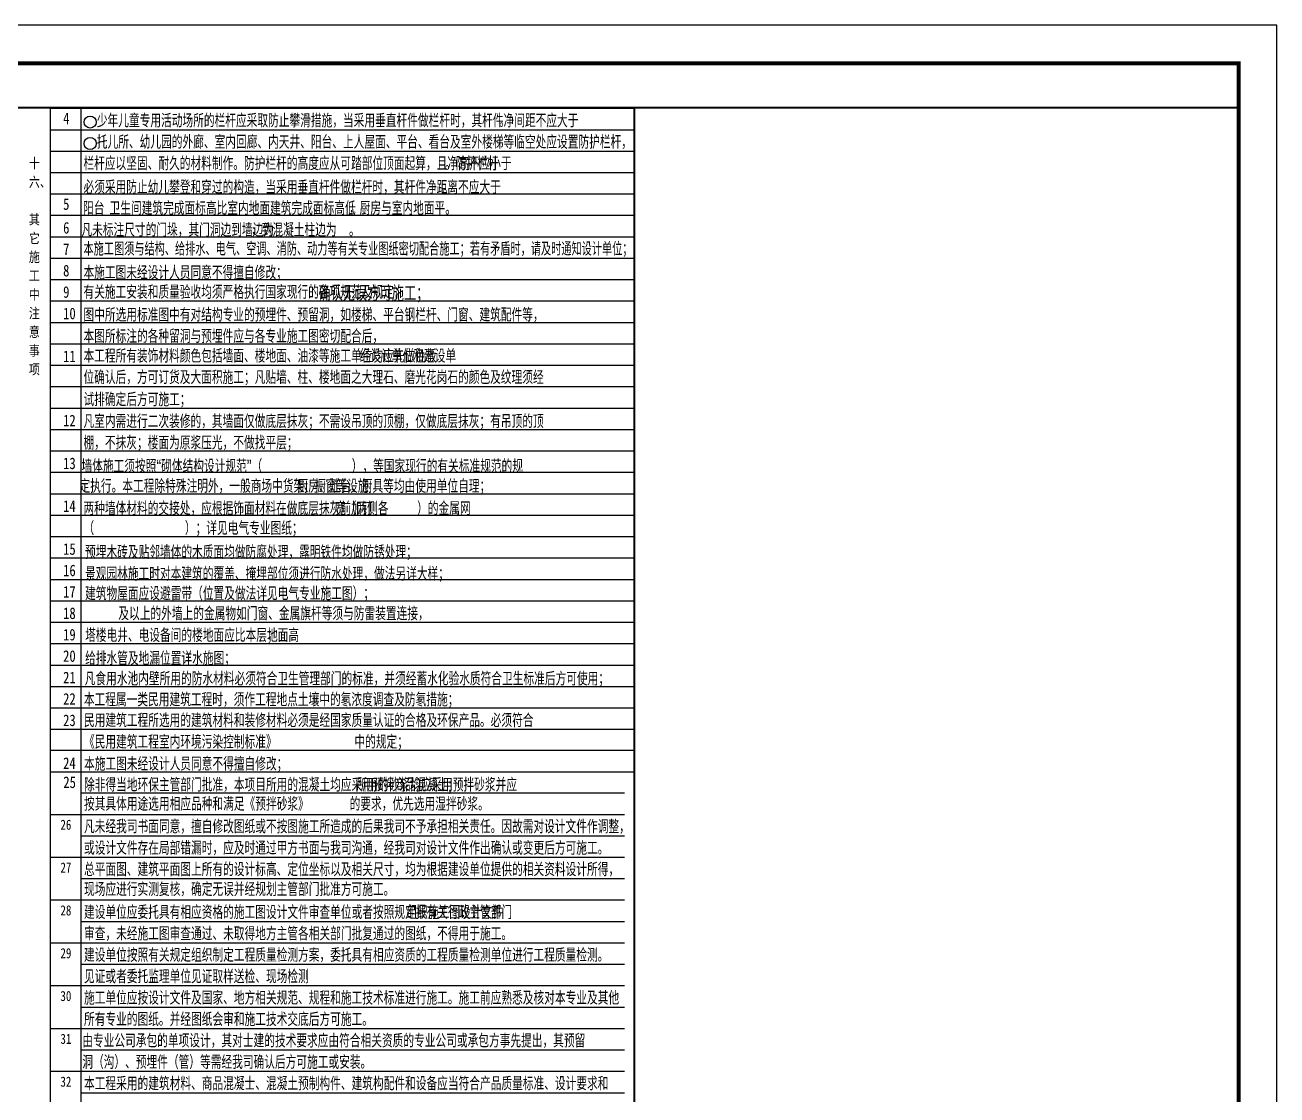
# Model space of a CAD drawing. Extents: x -446699 to 757189, y -606167 to -103070.
# Drawn here: x -395354 to -362599, y -445937 to -417956 of the extents above; entities that cross this region are included whole.
import ezdxf

# ---------------------------------------------------------------- set-up
doc = ezdxf.new("R2010")
doc.units = 0
doc.header["$LTSCALE"] = 1000
doc.header["$MEASUREMENT"] = 0
doc.linetypes.add('CONTINOUS', pattern=[0])
for name, color, linetype in [('PUB_TEXT', 7, 'Continuous'), ('PUB_TITLE', 4, 'Continuous'), ('text', 7, 'Continuous'), ('辅助线', 8, 'CONTINOUS')]:
    doc.layers.add(name, color=color, linetype=linetype)
doc.styles.add('-黑体', font='', dxfattribs={"width": 0.8})
doc.styles.add('_HZTXT', font='txt.shx', dxfattribs={"width": 0.8, "bigfont": 'HZTXT.shx'})
doc.styles.add('HZTXT', font='romane.shx', dxfattribs={"width": 0.7, "bigfont": 'hztxt.shx'})
doc.styles.get('-黑体').set_extended_font_data('SimHei')

msp = doc.modelspace()

# ---------------------------------------------------------------- linework, layer by layer
for points in [[(-446699.4, -477356.4), (-362599.4, -477356.4), (-362599.4, -417956.4), (-446699.4, -417956.4)], [(-363599.4, -418956.4), (-444199.4, -418956.4), (-444199.4, -476356.4), (-363599.4, -476356.4)]]:
    msp.add_lwpolyline(points, close=True)
at = {"layer": 'PUB_TEXT'}
for centre in [(-393650.4, -420493.5), (-393650.4, -421053.5)]:
    msp.add_circle(centre, 157.5, dxfattribs=at)
at = {"layer": 'PUB_TITLE'}
msp.add_lwpolyline([(-446699.4, -477356.4), (-362599.4, -477356.4), (-362599.4, -417956.4), (-446699.4, -417956.4)], close=True, dxfattribs=at)
msp.add_lwpolyline([(-446699.4, -477356.4), (-362599.4, -477356.4), (-362599.4, -417956.4), (-446699.4, -417956.4)], close=True, dxfattribs=at)
at = {"layer": 'PUB_TITLE', "const_width": 100}
msp.add_lwpolyline([(-444199.4, -476356.4), (-363599.4, -476356.4), (-363599.4, -418956.4), (-444199.4, -418956.4)], close=True, dxfattribs=at)
msp.add_lwpolyline([(-444199.4, -476356.4), (-363599.4, -476356.4), (-363599.4, -418956.4), (-444199.4, -418956.4)], close=True, dxfattribs=at)
at = {"layer": '辅助线'}
for p, q in [((-394688.7, -476356.4), (-394688.7, -420132.8)), ((-394688.7, -420132.8), (-379413.7, -420132.8)), ((-394688.7, -420132.8), (-379413.7, -420132.8)), ((-393888.7, -476356.4), (-393888.7, -420116.4)), ((-378613.7, -420116.4), (-363599.4, -420116.4)), ((-394688.7, -420692.8), (-379413.7, -420692.8)), ((-394688.7, -421252.8), (-379413.7, -421252.8)), ((-394688.7, -421812.8), (-379413.7, -421812.8)), ((-394688.7, -422372.8), (-379413.7, -422372.8)), ((-394688.7, -422932.8), (-379413.7, -422932.8)), ((-394688.7, -423492.8), (-379413.7, -423492.8)), ((-394688.7, -424052.8), (-379413.7, -424052.8)), ((-394688.7, -424612.8), (-379413.7, -424612.8)), ((-394688.7, -425172.8), (-379413.7, -425172.8)), ((-394688.7, -425732.8), (-379413.7, -425732.8)), ((-394688.7, -426292.8), (-379413.7, -426292.8)), ((-394688.7, -426852.8), (-379413.7, -426852.8)), ((-394688.7, -427412.8), (-379413.7, -427412.8)), ((-394688.7, -427972.8), (-379413.7, -427972.8)), ((-394688.7, -428532.8), (-379413.7, -428532.8)), ((-394688.7, -429092.8), (-379413.7, -429092.8)), ((-394688.7, -429652.8), (-379413.7, -429652.8)), ((-394688.7, -430212.8), (-379413.7, -430212.8)), ((-394688.7, -430772.8), (-379413.7, -430772.8)), ((-394688.7, -431332.8), (-379413.7, -431332.8)), ((-394688.7, -431892.8), (-379413.7, -431892.8)), ((-394688.7, -432452.8), (-379413.7, -432452.8)), ((-394688.7, -433012.8), (-379413.7, -433012.8)), ((-394688.7, -433572.8), (-379413.7, -433572.8)), ((-394688.7, -434132.8), (-379413.7, -434132.8)), ((-394688.7, -434692.8), (-379413.7, -434692.8)), ((-394688.7, -435252.8), (-379413.7, -435252.8)), ((-394688.7, -435812.8), (-379413.7, -435812.8)), ((-394688.7, -436372.8), (-379413.7, -436372.8)), ((-379413.7, -436932.8), (-394688.7, -436932.8)), ((-379413.7, -437492.8), (-394688.7, -437492.8)), ((-379674.4, -438047.2), (-393888.7, -438047.2)), ((-379674.4, -438607.2), (-394688.7, -438607.2)), ((-379674.4, -439167.2), (-393888.7, -439167.2)), ((-379674.4, -439727.2), (-394688.7, -439727.2)), ((-379674.4, -440287.2), (-393888.7, -440287.2)), ((-379674.4, -440847.2), (-394688.7, -440847.2)), ((-379674.4, -441407.2), (-393888.7, -441407.2)), ((-379674.4, -441967.2), (-394688.7, -441967.2)), ((-379674.4, -442527.2), (-393888.7, -442527.2)), ((-379674.4, -443087.2), (-394688.7, -443087.2)), ((-379674.4, -443647.2), (-393888.7, -443647.2)), ((-379674.4, -444207.2), (-394688.7, -444207.2)), ((-379674.4, -444767.2), (-393888.7, -444767.2)), ((-379674.4, -445327.2), (-394688.7, -445327.2)), ((-379674.4, -445887.2), (-393888.7, -445887.2))]:
    msp.add_line(p, q, dxfattribs=at)
at = {"layer": '辅助线', "const_width": 50}
for points in [[(-363599.4, -420116.4), (-444199.4, -420116.4)], [(-379413.7, -420116.4), (-379413.7, -476356.4)]]:
    msp.add_lwpolyline(points, dxfattribs=at)

# ---------------------------------------------------------------- texts
at = {"layer": 'PUB_TEXT', "style": 'HZTXT'}
for s, width, p in [('少年儿童专用活动场所的栏杆应采取防止攀滑措施，当采用垂直杆件做栏杆时，其杆件净间距不应大于', 0.8, (-393475.4, -420633.5)), ('。', 0.8, (-382944.3, -420633.5)), ('托儿所、幼儿园的外廊、室内回廊、内天井、阳台、上人屋面、平台、看台及室外楼梯等临空处应设置防护栏杆，', 0.8, (-393475.4, -421193.5)), ('栏杆应以坚固、耐久的材料制作。防护栏杆的高度应从可踏部位顶面起算，且净高不应小于', 0.8, (-393825.4, -421753.5)), ('。防护栏杆', 0.8, (-384365.2, -421753.5)), ('必须采用防止幼儿攀登和穿过的构造，当采用垂直杆件做栏杆时，其杆件净距离不应大于', 0.8, (-393825.4, -422374)), ('阳台', 0.8, (-393835.9, -422923.2)), ('卫生间建筑完成面标高比室内地面建筑完成面标高低', 0.8, (-393142.6, -422923.2)), ('，厨房与室内地面平。', 0.8, (-386879.2, -422923.2)), ('。', 0.8, (-384421.1, -422374)), ('凡未标注尺寸的门垛，其门洞边到墙边为', 0.8, (-393879.2, -423492.4)), ('，到混凝土柱边为', 0.8, (-389442.8, -423492.4)), ('。', 0.8, (-386878.1, -423492.4)), ('本施工图须与结构、给排水、电气、空调、消防、动力等有关专业图纸密切配合施工；若有矛盾时，请及时通知设计单位；', 0.76, (-393825.2, -423986.1)), ('本施工图未经设计人员同意不得擅自修改；', 0.8, (-393825.2, -424608.2)), ('有关施工安装和质量验收均须严格执行国家现行的各项规范及规定；', 0.8, (-393825.2, -425118.2)), ('图中所选用标准图中有对结构专业的预埋件、预留洞，如楼梯、平台钢栏杆、门窗、建筑配件等，', 0.8, (-393825.2, -425712.4)), ('本图所标注的各种留洞与预埋件应与各专业施工图密切配合后，', 0.8, (-393825.2, -426272.4)), ('本工程所有装饰材料颜色包括墙面、楼地面、油漆等施工单位均应先做色板', 0.8, (-393825.2, -426787)), ('经设计单位和建设单', 0.8, (-386596.7, -426787)), ('位确认后，方可订货及大面积施工；凡贴墙、柱、楼地面之大理石、磨光花岗石的颜色及纹理须经', 0.8, (-393825.2, -427347)), ('试排确定后方可施工；', 0.8, (-393825.2, -427926.8)), ('凡室内需进行二次装修的，其墙面仅做底层抹灰；不需设吊顶的顶棚，仅做底层抹灰；有吊顶的顶', 0.8, (-393825.2, -428498.3)), ('墙体施工须按照“砌体结构设计规范”（', 0.8, (-393877, -429670.7)), ('），等国家现行的有关标准规范的规', 0.8, (-386806.9, -429670.7)), ('定执行。本工程除特殊注明外，一般商场中货架、橱窗等设施', 0.8, (-393928.8, -430191.9)), ('厨房、灶台、厨具等均由使用单位自理；', 0.8, (-388223.4, -430191.9)), ('两种墙体材料的交接处，应根据饰面材料在做底层抹灰前加钉', 0.8, (-393825.2, -430776.2)), ('宽（两侧各', 0.8, (-387243, -430776.2)), ('）的金属网', 0.8, (-385096.3, -430776.2)), ('（', 0.8, (-393825.2, -431292.2)), ('）；详见电气专业图纸；', 0.8, (-391171.8, -431292.2)), ('预埋木砖及贴邻墙体的木质面均做防腐处理，露明铁件均做防锈处理；', 0.8, (-393783.2, -431919)), ('景观园林施工时对本建筑的覆盖、掩埋部位须进行防水处理，做法另详大样；', 0.8, (-393783.2, -432485)), ('建筑物屋面应设避雷带（位置及做法详见电气专业施工图）；', 0.8, (-393783.2, -433000)), ('塔楼电井、电设备间的楼地面应比本层地面高', 0.8, (-393783.2, -434092.6)), ('；', 0.8, (-389022.7, -434092.6)), ('给排水管及地漏位置详水施图；', 0.8, (-393783.2, -434696.2)), ('凡食用水池内壁所用的防水材料必须符合卫生管理部门的标准，并须经蓄水化验水质符合卫生标准后方可使用；', 0.8, (-393793.9, -435229.1)), ('本工程属一类民用建筑工程时，须作工程地点土壤中的氡浓度调查及防氡措施；', 0.8, (-393815.1, -435775.9)), ('民用建筑工程所选用的建筑材料和装修材料必须是经国家质量认证的合格及环保产品。必须符合', 0.8, (-393811.2, -436319.2)), ('《民用建筑工程室内环境污染控制标准》', 0.8, (-393811.2, -436881.5)), ('中的规定；', 0.8, (-386735.9, -436881.5)), ('本施工图未经设计人员同意不得擅自修改；', 0.8, (-393811.2, -437455)), ('除非得当地环保主管部门批准，本项目所用的混凝土均应采用预拌商品混凝土;', 0.8, (-393811.2, -438003)), ('所用的砂浆均应采用预拌砂浆并应', 0.8, (-386683, -438003)), ('按其具体用途选用相应品种和满足《预拌砂浆》', 0.8, (-393811.2, -438505.6)), ('的要求，优先选用湿拌砂浆。', 0.8, (-386861.8, -438505.6)), ('凡未经我司书面同意，擅自修改图纸或不按图施工所造成的后果我司不予承担相关责任。因故需对设计文件作调整，', 0.8, (-393811.2, -439096.7)), ('或设计文件存在局部错漏时，应及时通过甲方书面与我司沟通，经我司对设计文件作出确认或变更后方可施工。', 0.8, (-393811.2, -439656.7)), ('总平面图、建筑平面图上所有的设计标高、定位坐标以及相关尺寸，均为根据建设单位提供的相关资料设计所得，', 0.8, (-393811.2, -440216.7)), ('现场应进行实测复核，确定无误并经规划主管部门批准方可施工。', 0.8, (-393811.2, -440736.4)), ('建设单位应委托具有相应资格的施工图设计文件审查单位或者按照规定报有关行政主管部门', 0.8, (-393811.2, -441336.7)), ('组织施工图设计文件', 0.8, (-385371.7, -441336.7)), ('审查，未经施工图审查通过、未取得地方主管各相关部门批复通过的图纸，不得用于施工。', 0.8, (-393811.2, -441896.7)), ('建设单位按照有关规定组织制定工程质量检测方案，委托具有相应资质的工程质量检测单位进行工程质量检测。', 0.8, (-393811.2, -442456.7)), ('见证或者委托监理单位见证取样送检、现场检测', 0.8, (-393811.2, -443016.7)), ('施工单位应按设计文件及国家、地方相关规范、规程和施工技术标准进行施工。施工前应熟悉及核对本专业及其他', 0.8, (-393811.2, -443576.7)), ('所有专业的图纸。并经图纸会审和施工技术交底后方可施工。', 0.8, (-393811.2, -444136.7)), ('由专业公司承包的单项设计，其对士建的技术要求应由符合相关资质的专业公司或承包方事先提出，其预留', 0.8, (-393855.8, -444696.7)), ('洞（沟）、预埋件（管）等需经我司确认后方可施工或安装。', 0.8, (-393855.8, -445256.7)), ('本工程采用的建筑材料、商品混凝士、混凝土预制构件、建筑构配件和设备应当符合产品质量标准、设计要求和', 0.8, (-393811.2, -445816.7))]:
    msp.add_text(s, height=350, dxfattribs=dict(at, width=width)).set_placement(p)
at = {"layer": 'text', "width": 0.8}
for s, height, style, p in [('4', 301.7, '-黑体', (-394357.5, -420549.3)), ('十', 262.9, '-黑体', (-395253.1, -421702.2)), ('六、', 262.87, '-黑体', (-395253.1, -422192.2)), ('5', 301.7, '-黑体', (-394357.5, -422789.3)), ('其', 262.9, '-黑体', (-395253.1, -423172.2)), ('6', 301.7, '-黑体', (-394357.5, -423409.7)), ('它', 262.9, '-黑体', (-395253.1, -423662.2)), ('7', 301.7, '-黑体', (-394357.5, -423969.7)), ('施', 262.9, '-黑体', (-395253.1, -424152.2)), ('工', 262.9, '-黑体', (-395253.1, -424642.2)), ('8', 301.7, '-黑体', (-394357.5, -424529.7)), ('中', 262.9, '-黑体', (-395253.1, -425132.2)), ('9', 301.7, '-黑体', (-394357.5, -425089.7)), ('确认无误方可施工；', 400, '_HZTXT', (-387679.8, -425176.5)), ('注', 262.9, '-黑体', (-395253.1, -425622.2)), ('10', 301.69, '-黑体', (-394357.5, -425649.7)), ('意', 262.9, '-黑体', (-395253.1, -426112.2)), ('事', 262.9, '-黑体', (-395253.1, -426602.2)), ('11', 301.69, '-黑体', (-394357.5, -426769.7)), ('项', 262.9, '-黑体', (-395253.1, -427092.2)), ('12', 301.69, '-黑体', (-394357.5, -428449.7)), ('棚，不抹灰；楼面为原浆压光，不做找平层；', 350, '_HZTXT', (-393825.2, -429058.3)), ('13', 301.69, '-黑体', (-394357.5, -429569.7)), ('14', 301.69, '-黑体', (-394357.5, -430689.7)), ('15', 301.69, '-黑体', (-394357.5, -431809.7)), ('16', 301.69, '-黑体', (-394357.5, -432369.7)), ('17', 301.69, '-黑体', (-394357.5, -432929.7)), ('18', 301.69, '-黑体', (-394357.5, -433489.7)), ('及以上的外墙上的金属物如门窗、金属旗杆等须与防雷装置连接，', 350, '_HZTXT', (-392912.6, -433524.8)), ('19', 301.69, '-黑体', (-394357.5, -434049.7)), ('20', 301.69, '-黑体', (-394357.5, -434609.7)), ('21', 301.69, '-黑体', (-394357.5, -435169.7)), ('22', 301.69, '-黑体', (-394357.5, -435729.7)), ('23', 301.69, '-黑体', (-394357.5, -436289.7)), ('24', 301.69, '-黑体', (-394357.5, -437409.7)), ('25', 301.69, '-黑体', (-394351.9, -437909.3)), ('26', 263.98, '-黑体', (-394428.7, -439001.3)), ('27', 263.98, '-黑体', (-394428.7, -440121.3)), ('28', 263.98, '-黑体', (-394428.7, -441241.3)), ('29', 263.98, '-黑体', (-394428.7, -442361.3)), ('30', 263.98, '-黑体', (-394428.7, -443481.3)), ('31', 263.98, '-黑体', (-394428.7, -444601.3)), ('32', 263.98, '-黑体', (-394428.7, -445721.3))]:
    msp.add_text(s, height=height, dxfattribs=dict(at, style=style)).set_placement(p)
at = {"layer": 'text', "color": 4, "style": 'HZTXT', "width": 0.8}
msp.add_text('、', height=350, dxfattribs=at).set_placement((-387825.7, -422856.6))

doc.saveas('drawing.dxf')
